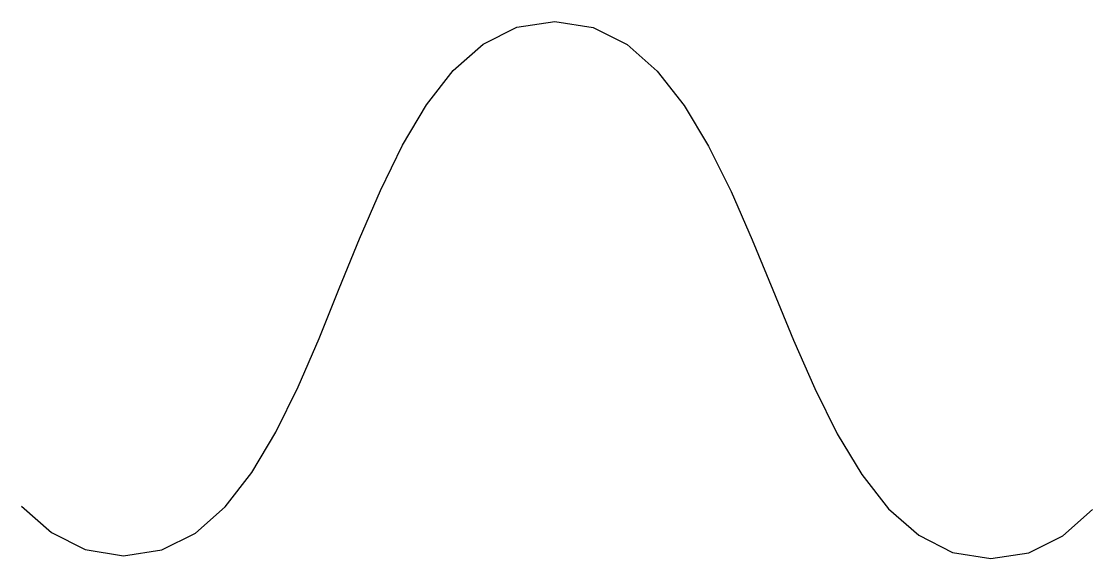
# Model space of a CAD drawing. Extents: x 0.76 to 5.05, y -3.07 to -0.91.
import ezdxf

# ---------------------------------------------------------------- set-up
doc = ezdxf.new("R2010")
doc.units = 0
doc.layers.add('LAYER_1', color=7, linetype='CONTINUOUS')

msp = doc.modelspace()

# ---------------------------------------------------------------- linework, layer by layer
at = {"layer": 'LAYER_1', "color": 7}
msp.add_lwpolyline([(0.7565, -2.8598), (0.877, -2.9662), (1.0128, -3.0349), (1.1661, -3.0596), (1.3193, -3.0359), (1.4544, -2.9681), (1.5742, -2.8624), (1.6811, -2.7252), (1.7776, -2.5628), (1.8665, -2.3815), (1.9503, -2.1875), (2.0314, -1.9872), (2.1126, -1.787), (2.1964, -1.593), (2.2852, -1.4116), (2.3818, -1.2492), (2.4887, -1.112), (2.6084, -1.0064), (2.7436, -0.9385), (2.8967, -0.9149), (3.0502, -0.9395), (3.1859, -1.0082), (3.3066, -1.1146), (3.4145, -1.2525), (3.5124, -1.4156), (3.6028, -1.5975), (3.688, -1.792), (3.7708, -1.9928), (3.8535, -2.1936), (3.9388, -2.3881), (4.0291, -2.5701), (4.127, -2.7331), (4.235, -2.871), (4.3556, -2.9774), (4.4913, -3.0461), (4.6448, -3.0707), (4.798, -3.0471), (4.9333, -2.9793), (5.0531, -2.8736)], dxfattribs=at)

doc.saveas('drawing.dxf')
